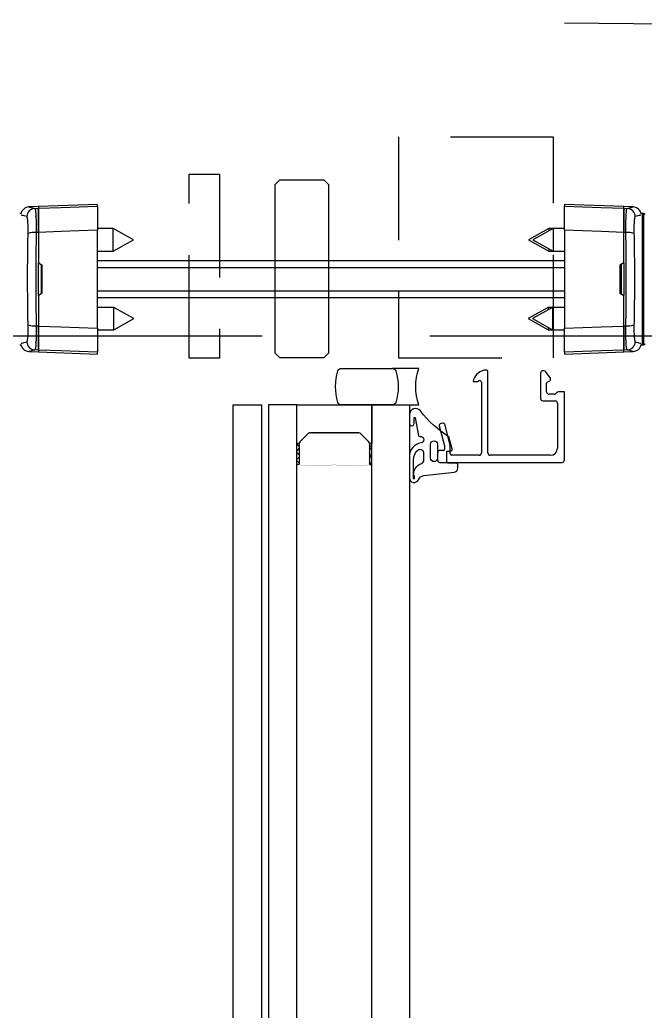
# Model space of a CAD drawing. Header units: millimetres. Extents: x 106699 to 122058, y 158555 to 162844.
# Drawn here: x 112314.65 to 112323.98, y 160073.76 to 160088.55 of the extents above; entities that cross this region are included whole.
import ezdxf

# ---------------------------------------------------------------- set-up
doc = ezdxf.new("R2010")
doc.units = ezdxf.units.MM
for name, pattern in [('300_Z4_FCD_F03$0$GESTRICHELT', [0.75, 0.5, -0.25]), ('300_Z4_FCD_F03$1$HIDDEN', [0.375, 0.25, -0.125]), ('HIDDEN', [0.375, 0.25, -0.125])]:
    doc.linetypes.add(name, pattern=pattern)
for name, color, linetype in [('300_Z4_FCD_F03$0$0-LNS-VL8', 252, 'Continuous'), ('300_Z4_FCD_F03$0$3-EXT-PRF', 231, 'Continuous'), ('300_Z4_FCD_F03$0$3-OPN-GLS', 4, 'Continuous')]:
    doc.layers.add(name, color=color, linetype=linetype)
doc.layers.add('300_Z4_STR_F03$0$AUDIT_D_220920114151-103', color=251, linetype='Continuous', lineweight=5)

# ---------------------------------------------------------------- blocks, each defined once
blk = doc.blocks.new('A$C6495093d')
at = {"layer": '300_Z4_FCD_F03$0$3-EXT-PRF'}
h = blk.add_hatch(dxfattribs=at)
h.set_pattern_fill('ANSI37', color=256, scale=0.02730798369941089, angle=809.9999999999999, style=0)
h.set_pattern_definition([(44.99999999999999, (-391.8385976924619, 125.7504683463485), (0.06130817194267282, -0.0613081719426728), []), (314.9999999999999, (-391.8385976924619, 125.7504683463485), (-0.0613081719426728, -0.06130817194267282), [])])
edge = h.paths.add_edge_path()
edge.add_line((73.44677440039231, 81.98363582033198), (73.17369456340384, 81.98363582033198))
edge.add_arc((73.17369456340384, 82.0007033101574), 0.0170674898121318, 90, 270, ccw=False)
edge.add_line((73.17369456340384, 82.01777079995372), (73.44677440039231, 82.01777079995372))
edge.add_arc((73.44677440039231, 82.0007033101574), 0.0170674898121318, -90, 90, ccw=False)
h = blk.add_hatch(color=256, dxfattribs=at)
edge = h.paths.add_edge_path(flags=16)
edge.add_arc((73.45970062277047, 81.93243335091393), 0.03891387677153028, 44.99999999998391, 90, ccw=False)
edge.add_line((73.48721688889782, 81.95994961707038), (73.59376309522486, 81.85340341075789))
edge.add_arc((73.56624682908296, 81.82588714454323), 0.03891387677166161, 3.439026841078885e-11, 45.00000000004849, ccw=False)
edge.add_line((73.60516070584708, 81.82588714454323), (73.60516070584708, 81.11733510735212))
edge.add_arc((73.56624682908296, 81.11733510738122), 0.03891387677164805, 314.99999999996766, 359.9999999999657, ccw=False)
edge.add_line((73.59376309523941, 81.08981884122477), (73.48721688891237, 80.98327263488318))
edge.add_arc((73.45970062277047, 81.01078890103963), 0.03891387677160776, 270, 315.0000000000162, ccw=False)
edge.add_line((73.45970062277047, 80.97187502429006), (73.19076205322926, 80.97187502429006))
edge.add_arc((73.19076205321471, 81.01078890103963), 0.03891387677164364, 180.0000000000229, 270, ccw=False)
edge.add_line((73.15184817643603, 81.01078890103963), (73.15184817643603, 81.43165715667419))
edge.add_arc((73.11361699926783, 81.47161112597678), 0.05529866699130795, 313.7377046537565, 406.2622953462435)
edge.add_line((73.15184817643603, 81.51156509525026), (73.15184817643603, 81.93243335088482))
edge.add_arc((73.19076205321471, 81.93243335091393), 0.03891387677164195, 90, 179.9999999999771, ccw=False)
edge.add_line((73.19076205321471, 81.9713472276344), (73.45970062275592, 81.9713472276344))
edge = h.paths.add_edge_path()
edge.add_line((73.45970062277047, 81.98363582033198), (73.19076205322926, 81.98363582033198))
edge.add_arc((73.19076205321471, 81.93243335091393), 0.05120246943639541, 90, 180)
edge.add_line((73.1395595837821, 81.93243335091393), (73.1395595837821, 81.83856215694686))
edge.add_line((73.1395595837821, 81.83856215691776), (73.14809332869481, 81.8300284119905))
edge.add_line((73.14809332868026, 81.8300284120196), (73.13955958376755, 81.82149466709234))
edge.add_line((73.1395595837821, 81.82149466712144), (73.1395595837821, 81.50591635593446))
edge.add_arc((73.11361699926783, 81.47161112597678), 0.04301007432657287, -52.90239819866707, 52.902398198667186, ccw=False)
edge.add_line((73.1395595837821, 81.43730589599), (73.1395595837821, 81.12172758480301))
edge.add_line((73.1395595837821, 81.12172758480301), (73.14809332869481, 81.11319383987575))
edge.add_line((73.14809332868026, 81.11319383993396), (73.13955958376755, 81.1046600950067))
edge.add_line((73.1395595837821, 81.1046600950067), (73.1395595837821, 81.01078890103963))
edge.add_arc((73.19076205321471, 81.01078890103963), 0.05120246943639541, 180, 270)
edge.add_line((73.19076205321471, 80.95958643162157), (73.45970062275592, 80.95958643162157))
edge.add_arc((73.45970062277047, 81.01078890103963), 0.05120246943635483, 269.9999999999305, 314.999999999957)
edge.add_line((73.49590623610129, 80.97458328766515), (73.60245244242833, 81.08112949397764))
edge.add_arc((73.56624682908296, 81.11733510738122), 0.05120246943640731, 315.0000000002026, 360.0000000000085)
edge.add_line((73.61744929851557, 81.11733510738122), (73.61744929851557, 81.82588714457233))
edge.add_arc((73.56624682908296, 81.82588714454323), 0.05120246943642172, -4.770832022195275e-15, 45.000000000043)
edge.add_line((73.60245244244288, 81.86209275791771), (73.49590623611584, 81.9686389642593))
edge.add_arc((73.45970062277047, 81.93243335091393), 0.0512024694363797, 45.0000000001229, 90)
h = blk.add_hatch(dxfattribs=at)
h.set_pattern_fill('ANSI37', color=256, scale=0.02730798369941089, angle=809.9999999999999, style=0)
h.set_pattern_definition([(314.9999999999999, (-391.8385976924619, 37.19275390554685), (0.06130817194267282, 0.0613081719426728), []), (44.99999999999999, (-391.8385976924619, 37.19275390554685), (-0.0613081719426728, 0.06130817194267282), [])])
edge = h.paths.add_edge_path()
edge.add_line((73.44677440039231, 80.95958643162157), (73.17369456340384, 80.95958643162157))
edge.add_arc((73.17369456340384, 80.94251894176705), 0.0170674898121318, 90, 270)
edge.add_line((73.17369456340384, 80.92545145199983), (73.44677440039231, 80.92545145199983))
edge.add_arc((73.44677440039231, 80.94251894176705), 0.0170674898121318, 270, 450)
at = {"layer": '300_Z4_FCD_F03$0$0-LNS-VL8', "linetype": '300_Z4_FCD_F03$0$GESTRICHELT', "ltscale": 10}
blk.add_arc((1.628676653970615, 77.94588359122281), 77.94588359121208, 270, 0.1329748640296615, dxfattribs=at)
at = {"layer": '300_Z4_FCD_F03$0$3-EXT-PRF', "linetype": 'Continuous', "lineweight": 25}
for p, q in [((74.80252093836316, 85.90982013073517), (74.79774368973449, 85.77301956986776)), ((76.9088242034486, 85.77301956986776), (76.90404695481993, 85.90982013073517)), ((74.7951215946814, 85.77301956986776), (74.76508271104831, 84.91281808220083)), ((74.82135627872776, 85.77301956986776), (74.7951215946814, 85.77301956986776)), ((74.82135627872776, 85.77301956986776), (74.82391174051736, 85.77301956986776)), ((74.82391174051736, 85.77301956986776), (74.82562436787703, 85.82334872602951)), ((74.8957408680144, 85.77301956986776), (74.89609794088756, 85.77360620323452)), ((74.941131851112, 85.81398080821964), (74.94127885119815, 85.81398153939517)), ((74.941131851112, 85.81398080821964), (74.941131851112, 85.81398153939517)), ((74.94173358504486, 85.81398071284639), (74.94173358504486, 85.81398153939517)), ((75.61694162563072, 85.77301956986776), (75.17192911500752, 85.77301956986776)), ((75.17584725237975, 85.80448715834063), (75.17469007172622, 85.77301956986776)), ((75.61694162563072, 85.77301956986776), (76.08962626755238, 85.77301956986776)), ((75.6484744167683, 85.71840359989437), (75.61694162563072, 85.77301956986776)), ((76.08962626755238, 85.77301956986776), (76.058093985077, 85.71840359989437)), ((76.53463928682322, 85.77301956986776), (76.08962626755238, 85.77301956986776)), ((76.53187782145687, 85.77301956986776), (76.53072064080334, 85.80448715834063)), ((76.76483430813823, 85.81398071284639), (76.76483430813823, 85.81398153939517)), ((76.88094352530607, 85.82334872602951), (76.88265615263663, 85.77301956986776)), ((76.91144680714933, 85.77301956986776), (76.88521161445533, 85.77301956986776)), ((76.94148569078243, 84.91281808220083), (76.91144680714933, 85.77301956986776)), ((76.06729598730453, 85.73434236447793), (75.63927190589311, 85.73434236447793)), ((75.6484744167683, 85.71840359989437), (76.058093985077, 85.71840359989437)), ((74.76508271104831, 84.91281808220083), (74.79208698381262, 84.91281808220083)), ((75.11596836757963, 84.91281808220083), (75.11596836757963, 84.67728674141108)), ((75.14032002624299, 84.91281808220083), (76.56624837558775, 84.91281808220083)), ((75.44366412395902, 84.67728674141108), (75.44366412395902, 84.91281808220083)), ((75.58361787490139, 78.12678406888153), (75.58361787490139, 84.91281808220083)), ((75.68602251265838, 84.91281808220083), (75.68602251265838, 78.12678406888153)), ((76.02054538052471, 78.12678406888153), (76.02054538052471, 84.91281808220083)), ((76.12295052692934, 84.91281808220083), (76.12295052692934, 78.12678406888153)), ((76.26290376922407, 84.91281808220083), (76.26290376922407, 84.68440003259457)), ((76.59059952560347, 84.68440003259457), (76.59059952560347, 84.91281808220083)), ((76.91448090937047, 84.91281808220083), (76.94148569078243, 84.91281808220083)), ((75.11596836757963, 84.67728674141108), (75.27981650010042, 84.38372590666404)), ((75.11596836757963, 84.67728674141108), (75.21764817790245, 84.67728674141108)), ((75.21764817790245, 84.67728674141108), (75.44366412395902, 84.67728674141108)), ((75.27981650010042, 84.38372590666404), (75.44366412395902, 84.67728674141108)), ((76.26290376922407, 84.68440003259457), (76.42675190174486, 84.39083919787663)), ((76.26290376922407, 84.68440003259457), (76.59058680932503, 84.68440003259457)), ((76.42675190174486, 84.39083919787663), (76.59059952560347, 84.68440003259457)), ((75.27981650010042, 78.65587605367182), (75.11596836757963, 78.36231534607941)), ((75.27981650010042, 78.59379064154928), (75.11596836757963, 78.30022993392777)), ((75.44366412395902, 78.36231534607941), (75.27981650010042, 78.65587605367182)), ((75.44366412395902, 78.30022993392777), (75.27981650010042, 78.59379064154928)), ((76.42675190174486, 78.64876308036037), (76.26290376922407, 78.35520237282617)), ((76.42675190174486, 78.58739740922465), (76.26290376922407, 78.29383670163224)), ((76.59059952560347, 78.35520237282617), (76.42675190174486, 78.64876308036037)), ((76.59059952560347, 78.29383670163224), (76.42675190174486, 78.58739740922465)), ((75.11596836757963, 78.36231534607941), (75.11596836757963, 78.30022993392777)), ((75.1506207142811, 78.36231534607941), (75.11596836757963, 78.36231534607941)), ((75.11596836757963, 78.30022993392777), (75.11596836757963, 78.12678406888153)), ((75.44366412395902, 78.30022993392777), (75.11596836757963, 78.30022993392777)), ((75.44366412395902, 78.36231534607941), (75.40901177725755, 78.36231534607941)), ((75.44366412395902, 78.30022993392777), (75.44366412395902, 78.36231534607941)), ((75.44366412395902, 78.12678406885243), (75.44366412395902, 78.30022993392777)), ((76.26290376922407, 78.35520237282617), (76.26290376922407, 78.29383670163224)), ((76.2971542817686, 78.35520237282617), (76.26290376922407, 78.35520237282617)), ((76.26290376922407, 78.29383670163224), (76.26290376922407, 78.12678406888153)), ((76.59059952560347, 78.29383670163224), (76.26290376922407, 78.29383670163224)), ((76.59058680932503, 78.35520237282617), (76.55634901305893, 78.35520237282617)), ((76.59059952560347, 78.29383670163224), (76.59059952560347, 78.35520237282617)), ((76.59059952560347, 78.12678406888153), (76.59059952560347, 78.29383670163224)), ((74.76508271104831, 78.12678406885243), (74.7951215946814, 77.26658277199022)), ((74.79208698381262, 78.12678406885243), (74.76508271104831, 78.12678406885243)), ((76.56624837558775, 78.12678406885243), (75.14032002624299, 78.12678406885243)), ((76.91144680714933, 77.26658277199022), (76.94148569078243, 78.12678406885243)), ((76.94148569078243, 78.12678406885243), (76.91448090937047, 78.12678406885243)), ((74.7951215946814, 77.26658277199022), (74.82135627872776, 77.26658277199022)), ((74.79774368973449, 77.26658277199022), (74.80252093836316, 77.12978214753093)), ((74.82562436787703, 77.21625329792732), (74.82391174051736, 77.26658277199022)), ((74.89546212734422, 77.26658277199022), (74.89507351811335, 77.26658277199022)), ((74.91169470141176, 77.26658277199022), (74.8957408680144, 77.26658277199022)), ((75.17192911500752, 77.26658277199022), (75.61694162563072, 77.26658277199022)), ((75.17469007172622, 77.26658277199022), (75.17584725237975, 77.23511508814408)), ((75.6484744167683, 77.32119864656124), (75.61694162563072, 77.26658277199022)), ((76.08962626755238, 77.26658277199022), (75.61694162563072, 77.26658277199022)), ((76.08962626755238, 77.26658277199022), (76.058093985077, 77.32119864656124)), ((76.08962626755238, 77.26658277199022), (76.53463928682322, 77.26658277199022)), ((76.53072064080334, 77.23511508814408), (76.53187782145687, 77.26658277199022)), ((76.81149437506974, 77.26658277199022), (76.81110627448652, 77.26658277199022)), ((76.88265615266573, 77.26658277199022), (76.88094352530607, 77.21625329792732)), ((76.88521161445533, 77.26658277199022), (76.88265615266573, 77.26658277199022)), ((76.88521161445533, 77.26658277199022), (76.91144680714933, 77.26658277199022)), ((76.90404695481993, 77.12978214750183), (76.9088242034486, 77.26658277199022)), ((74.89830853742023, 76.99732133201906), (74.89893468658556, 76.9734137255582)), ((76.80825986442505, 76.99732133201906), (74.89830853742023, 76.99732133201906)), ((74.89893468658556, 76.9734137255582), (76.80763371524517, 76.9734137255582)), ((76.80763371524517, 76.9734137255582), (76.80825986442505, 76.99732133201906))]:
    blk.add_line(p, q, dxfattribs=at)
at = {"layer": '300_Z4_FCD_F03$0$3-EXT-PRF'}
for p, q in [((73.19081430289953, 79.93689376855036), (73.19081430289953, 78.16091904861969)), ((73.19081430289953, 79.93689376855036), (73.19081430289953, 78.16091904861969)), ((73.34100821324682, 79.9710287481721), (73.22494928253582, 79.9710287481721)), ((73.34100821324682, 79.9710287481721), (73.22494928253582, 79.9710287481721)), ((73.36148920102278, 79.88910479706828), (73.36148920102278, 79.9505477604107)), ((73.36148920102278, 79.88910479706828), (73.36148920102278, 79.9505477604107)), ((73.42975916026626, 79.86862380930688), (73.38197018879873, 79.86862380930688)), ((73.42975916026626, 79.86862380930688), (73.38197018879873, 79.86862380930688)), ((73.72320870001568, 79.94725337650743), (73.42975916026626, 79.86862380930688)), ((73.72320870001568, 79.94725337650743), (73.42975916026626, 79.86862380930688)), ((73.44054465302906, 79.78669985820306), (73.7444121787994, 79.86812091633328)), ((73.44054465302906, 79.78669985820306), (73.74441217881395, 79.86812091633328)), ((73.75889442414336, 79.89320490107639), (73.74829268474423, 79.93277113116346)), ((73.75889442414336, 79.89320490107639), (73.74829268474423, 79.93277113116346)), ((73.29321924176475, 79.36924953517155), (73.29321924176475, 79.76621887041256)), ((73.29321924176475, 79.36924953517155), (73.29321924176475, 79.76621887041256)), ((73.31370022955525, 79.78669985820306), (73.44054465302906, 79.78669985820306)), ((73.31370022955525, 79.78669985820306), (73.44054465302906, 79.78669985820306)), ((74.36505760197178, 79.45476708110073), (74.36505760197178, 79.39687408297323)), ((74.36505760197178, 79.45476708110073), (74.36505760197178, 79.39687408297323)), ((74.35461229820794, 79.3351145555207), (73.32735422140104, 79.3351145555207)), ((74.35461229820794, 79.3351145555207), (73.32735422140104, 79.3351145555207)), ((74.5299345280655, 79.26001777502825), (74.5299345280655, 79.28923250525258)), ((74.5299345280655, 79.26001777502825), (74.5299345280655, 79.28923250525258)), ((73.29321924176475, 78.3315939467866), (73.29321924176475, 79.2054022771772)), ((73.29321924176475, 78.3315939467866), (73.29321924176475, 79.2054022771772)), ((73.32721267225861, 79.23953696334502), (74.50953846977791, 79.23953696334502)), ((73.32721267225861, 79.23953696334502), (74.50953846977791, 79.23953696334502)), ((74.08515076905314, 78.44082570404862), (74.08515076905314, 78.26332398751401)), ((74.08515076905314, 78.44082570404862), (74.08515076905314, 78.26332398751401)), ((74.48794352861296, 78.47496068369946), (74.11928574868944, 78.47496068369946)), ((74.48794352861296, 78.47496068369946), (74.11928574868944, 78.47496068369946)), ((74.52207850824925, 78.42447538106353), (74.52207850824925, 78.44082570404862)), ((74.52207850824925, 78.42447538106353), (74.52207850824925, 78.44082570404862)), ((74.18072871200275, 78.27753144543385), (74.18072871200275, 78.3520749345189)), ((74.18072871200275, 78.27753144543385), (74.18072871200275, 78.3520749345189)), ((74.21486369162449, 78.38620991419884), (74.34321940477821, 78.38620991419884)), ((74.21486369162449, 78.38620991419884), (74.34321940477821, 78.38620991419884)), ((74.3555941239174, 78.37832634861115), (74.37370946854935, 78.33947786671342)), ((74.3555941239174, 78.37832634861115), (74.37370946854935, 78.33947786671342)), ((74.38608418768854, 78.33159430115484), (74.41037070401944, 78.33159430115484)), ((74.38608418768854, 78.33159430115484), (74.41037070401944, 78.33159430115484)), ((74.41819452031632, 78.33405814593425), (74.50750306935515, 78.39650001336122)), ((74.41819452031632, 78.33405814593425), (74.50750306935515, 78.39650001336122)), ((73.22494928250671, 78.12678406905616), (74.21486369162449, 78.12678406905616)), ((73.22494928250671, 78.12678406905616), (74.21486369162449, 78.12678406905616)), ((74.0510157894314, 78.22918900789227), (73.39562418065907, 78.22918900789227)), ((74.0510157894314, 78.22918900792138), (73.39562418065907, 78.22918900789227)), ((74.20487161565688, 78.23924253549194), (74.19072078797035, 78.25340019937721)), ((74.20487161565688, 78.23924253549194), (74.19072078797035, 78.25340019937721)), ((74.21486369162449, 78.12678406905616), (74.21486369162449, 78.2151112894644)), ((74.21486369162449, 78.12678406905616), (74.21486369162449, 78.2151112894935))]:
    blk.add_line(p, q, dxfattribs=at)
at = {"layer": '300_Z4_FCD_F03$0$3-EXT-PRF', "linetype": 'Continuous', "lineweight": 25, "flags": 128}
for points in [[(74.79208698381262, 84.91281808220083), (74.81024734451785, 85.44656015289365), (74.82135627872776, 85.77301956986776)], [(75.17192911500752, 85.77301956986776), (75.15992800724052, 85.44656015289365), (75.14032002624299, 84.91281808220083)], [(76.56624837558775, 84.91281808220083), (76.54663988594257, 85.44656015289365), (76.53463928682322, 85.77301956986776)], [(76.88521161445533, 85.77301956986776), (76.89632054866524, 85.44656015289365), (76.91448090937047, 84.91281808220083)], [(74.82135627872776, 77.26658277199022), (74.81024734451785, 77.59304199818871), (74.79208698381262, 78.12678406885243)], [(75.14032002624299, 78.12678406885243), (75.15992800724052, 77.59304199818871), (75.17192911500752, 77.26658277199022)], [(76.53463928682322, 77.26658277199022), (76.54663988594257, 77.59304199818871), (76.56624837558775, 78.12678406885243)], [(76.91448090937047, 78.12678406885243), (76.89632054866524, 77.59304199818871), (76.88521161445533, 77.26658277199022)]]:
    blk.add_lwpolyline(points, dxfattribs=at)
at = {"layer": '300_Z4_FCD_F03$0$3-EXT-PRF', "linetype": '300_Z4_FCD_F03$1$HIDDEN', "ltscale": 6}
for points in [[(77.37951364660694, 83.58358644251712), (77.37951364660694, 83.13983170737629), (74.7033309496328, 83.13983170740539), (74.7033315385197, 83.58358644254622)], [(74.70979549584445, 80.53877021421795), (74.70979551174969, 78.28586155897938), (77.91848358846619, 78.28586157440441), (77.91848357259005, 80.53877022964298)]]:
    blk.add_lwpolyline(points, close=True, dxfattribs=at)
at = {"layer": '300_Z4_FCD_F03$0$3-EXT-PRF'}
blk.add_lwpolyline([(74.78326244381606, 81.55117266686284), (77.22475662887155, 81.55117266686284), (77.29302658812958, 81.61944262616453), (77.29302658812958, 82.26777967243106), (77.22475662887155, 82.33604963170364), (74.78326244381606, 82.33604963170364), (74.71499248455802, 82.26777967243106), (74.71499248455802, 81.61944262616453)], close=True, dxfattribs=at)
for points in [[(73.44677440039231, 81.98363582033198), (73.17369456340384, 81.98363582033198, -1), (73.17369456340384, 82.01777079995372), (73.44677440039231, 82.01777079995372, -1)], [(74.02706905400555, 80.92545145197073), (73.46384189020318, 80.92545145197073), (73.46384189020318, 80.95975417969748, 0.1779508322902458), (73.49590623610129, 80.97458328766515), (73.60245244242833, 81.08112949403585, 0.1989123673794308), (73.61744929851557, 81.11733510738122), (73.61744929851557, 81.82588714454323, 0.198912367379583), (73.60245244244288, 81.86209275791771), (73.49590623610129, 81.9686389642593, 0.177950832290232), (73.46384189020318, 81.98346807222697), (73.46384189020318, 82.01777079995372), (74.02706905400555, 82.01777079995372)], [(73.44677440039231, 80.95958643162157), (73.17369456340384, 80.95958643162157, 1), (73.17369456340384, 80.92545145199983), (73.44677440039231, 80.92545145197073, 1)], [(73.15735907116323, 79.67757422599243, 0.4142135623730951), (73.17784005893918, 79.69805521375383), (73.17784005893918, 79.82094114040956, -0.4142135623810866), (73.19149405078497, 79.8345951322699), (73.35398354342033, 79.8345951322699), (73.35398354342033, 79.78598692128435, 0.2582100000002584), (73.36401717930858, 79.76458633717266, 0.2529700000015219), (73.38770890327578, 79.76134146598633), (73.56382542963547, 79.80747488891939, -0.0887022756062854), (73.93782177862886, 80.22179683003924, 0.7144657166963593), (73.883486484061, 80.38068392590503), (73.75505265026004, 80.38075480624684, 1.000000000820362), (73.7550149732997, 80.31248485736432), (73.83638594769582, 80.31242239862331, -0.915196357068262), (73.83781597745838, 80.29616450358299), (73.58334393175028, 80.25084769842215, 0.3634886503858765), (73.56689750445366, 80.23121371597517), (73.56689750445366, 80.21007990813814, -0.8453309050284236), (73.47450532589573, 80.21259836299578, 0.3624039358569246), (73.2730635998596, 80.38075480624684), (72.96612186306447, 80.38075480624684, 0.806979515232294), (72.93794324150076, 80.25030622430495, -0.2623504131531449), (72.99734717185493, 80.16918771940982), (73.05034763296135, 79.72570911797811, 0.3797887848306604), (73.1045776943356, 79.67757422599243)], [(73.15735907116323, 79.67757422599243, 0.4142135623730951), (73.17784005893918, 79.69805521375383), (73.17784005893918, 79.82094114040956, -0.4142135623810866), (73.19149405078497, 79.8345951322699), (73.35398354342033, 79.8345951322699), (73.35398354342033, 79.78598692128435, 0.2582100000002584), (73.36401717930858, 79.76458633717266, 0.2529700000015219), (73.38770890327578, 79.76134146598633), (73.56382542963547, 79.80747488891939, -0.0887022756062854), (73.93782177862886, 80.22179683003924, 0.7144657166963593), (73.883486484061, 80.38068392590503), (73.75505265026004, 80.38075480624684, 1.000000000820362), (73.7550149732997, 80.31248485736432), (73.83638594769582, 80.31242239862331, -0.915196357068262), (73.83781597745838, 80.29616450358299), (73.58334393175028, 80.25084769842215, 0.3634886503858765), (73.56689750445366, 80.23121371597517), (73.56689750445366, 80.21007990813814, -0.8453309050284236), (73.47450532589573, 80.21259836299578, 0.3624039358569246), (73.2730635998596, 80.38075480624684), (72.96612186306447, 80.38075480624684, 0.806979515232294), (72.93794324150076, 80.25030622430495, -0.2623504131531449), (72.99734717185493, 80.16918771940982), (73.05034763296135, 79.72570911797811, 0.3797887848306604), (73.1045776943356, 79.67757422599243)], [(73.32112565117131, 80.16911793255713, 0.6129919999999994), (73.36529631479061, 80.25588905074983, 0.2399310002169106), (73.2272544571897, 80.3261388388637), (72.96270836511394, 80.3261388388637, 0.9999999999999998), (72.96270836511394, 80.3056578511023), (72.98776344016369, 80.3056578511023, 0.3178370002258233), (73.00708383863093, 80.31931184293353), (73.01309159502853, 80.31944838285563, -0.3179750002258412), (73.17407215894491, 80.2055740908254, 0.3179750000000001), (73.22554770820716, 80.16911793255713), (73.32112565117131, 80.16911793255713)], [(73.32112565117131, 80.16911793255713, 0.6129919999999994), (73.36529631479061, 80.25588905074983, 0.2399310002169106), (73.2272544571897, 80.3261388388637), (72.96270836511394, 80.3261388388637, 0.9999999999999998), (72.96270836511394, 80.3056578511023), (72.98776344016369, 80.3056578511023, 0.3178370002258233), (73.00708383863093, 80.31931184293353), (73.01309159502853, 80.31944838285563, -0.3179750002258412), (73.17407215894491, 80.2055740908254, 0.3179750000000001), (73.22554770820716, 80.16911793255713), (73.32112565117131, 80.16911793255713)], [(73.25188117448124, 79.97113505075686, -0.4142135623730951), (73.20067870503408, 80.02233752017491, -0.4142135623730951), (73.25188117448124, 80.07353998959297), (73.45262493829068, 80.07353998959297, -0.4142135623730951), (73.50382740772329, 80.02233752017491, -0.4142135623730951), (73.45262493829068, 79.97113505075686)], [(73.25188117448124, 79.97113505075686, -0.4142135623730951), (73.20067870503408, 80.02233752017491, -0.4142135623730951), (73.25188117448124, 80.07353998959297), (73.45262493829068, 80.07353998959297, -0.4142135623730951), (73.50382740772329, 80.02233752017491, -0.4142135623730951), (73.45262493829068, 79.97113505075686)]]:
    blk.add_lwpolyline(points, format="xyb", close=True, dxfattribs=at)
at = {"layer": '300_Z4_FCD_F03$0$3-EXT-PRF', "linetype": 'ByBlock', "lineweight": -2}
for points in [[(74.06097762590798, 81.41859396270593, -0.1487263917291267), (74.52188778489653, 81.41866320939153, -0.3270095516579838), (74.5561690320028, 81.37185207908624), (74.55624093921506, 80.62518988724332, -0.3269811863392496), (74.52199958264828, 80.57838477235055, -0.1487071370923537), (74.0612004869763, 80.57818090677029, -0.3269811863392496), (74.02691772925027, 80.62495570554165), (74.0267093700968, 81.37176743592136, -0.3270427299764424)], [(74.02706905400555, 80.24411725898972, -0.1659095010676499), (74.55624093921506, 80.24435141062713), (74.55624093921506, 80.62518988724332, -0.3269811863392496), (74.52199958264828, 80.57838477235055, -0.1487071370923537), (74.0612004869763, 80.57818090677029, -0.3269811863392496), (74.02691772925027, 80.62495570554165)]]:
    blk.add_lwpolyline(points, format="xyb", close=True, dxfattribs=at)
at = {"layer": '300_Z4_FCD_F03$0$3-EXT-PRF', "linetype": 'Continuous', "lineweight": 25}
for centre, radius, start, end in [((74.92533982770692, 85.90575223779888), 0.122885926647348, 99.67714476559507, 178.0776784168224), ((74.94846324251557, 85.81840283094789), 0.1229384032722471, 92.96084756934164, 177.694329816796), ((74.91878244343388, 86.04174492289894), 0.02048098777456014, 178.5000000022102, 226.4958049804145), ((75.45304405354545, 85.83360229115351), 0.2787216488549124, 161.4690089694508, 185.9960287517355), ((76.25350759683351, 85.83360164941405), 0.2787377357727611, 354.0044512044491, 18.53002174975623), ((76.75810497945349, 85.81840315595036), 0.1229380616826781, 2.305524982150025, 87.03929763182043), ((76.78778564214008, 86.04174492289894), 0.02048098777455816, 313.5041950099072, 1.499999997789829), ((76.78122825786704, 85.90575223779888), 0.1228859266473512, 1.907558805293393, 80.32285522568161), ((74.8540086576395, 77.23244761759997), 0.03413497962426361, 59.49516415248441, 90), ((74.92533982770692, 77.13384993418003), 0.1228859266473494, 181.9075588052934, 260.3228550579835), ((74.94846388239239, 77.22119975936948), 0.122939065440298, 182.3059219294771, 267.0388697676392), ((75.45304308347113, 77.20599987270543), 0.2787206927233772, 174.0039335298107, 198.5310321121615), ((76.25350856690784, 77.2060005144449), 0.2787367796198834, 341.4699371745875, 5.995586512302585), ((76.75810433954757, 77.2211994343088), 0.1229387238495232, 272.9609850337625, 357.6942232698668), ((76.78122825786704, 77.13384993418003), 0.1228859266473504, 279.6771448395993, 358.0776784168224), ((74.91878244343388, 76.99785724907997), 0.02048098777455948, 133.5041948440721, 181.4999999977898), ((74.9194084754854, 76.97395004882128), 0.02048098777455937, 181.4999999977898, 251.2742121652769), ((76.78715961007401, 76.97395004882128), 0.02048098777455823, 288.7257878455472, 358.5000000022101), ((76.78778564214008, 76.99785724907997), 0.02048098777455922, 358.5000000022101, 46.49580506150163)]:
    blk.add_arc(centre, radius, start, end, dxfattribs=at)
at = {"layer": '300_Z4_FCD_F03$0$3-EXT-PRF'}
for centre, radius, start, end in [((73.22494928250671, 79.93689376855036), 0.03413497962327015, 90, 180.0000000017115), ((73.22494928250671, 79.93689376855036), 0.03413497962327015, 90, 180.0000000017115), ((73.34100821324682, 79.9505477604107), 0.02048098777773723, 0, 89.99999998202951), ((73.34100821324682, 79.9505477604107), 0.02048098777773723, 0, 89.99999998202951), ((73.38197018879873, 79.88910479706828), 0.02048098777276994, 179.9999999931541, 270), ((73.38197018879873, 79.88910479706828), 0.02048098777276994, 179.9999999931541, 270), ((73.72850956971524, 79.9274702614639), 0.02048098777313431, 14.99999998887815, 105.0000000011147), ((73.72850956971524, 79.9274702614639), 0.02048098777313431, 14.99999998887815, 105.0000000011147), ((73.73911130909983, 79.88790403137682), 0.02048098777390569, 284.9999999994615, 15.0000000011147), ((73.73911130909983, 79.88790403137682), 0.02048098777390569, 284.9999999994615, 15.0000000011147), ((73.31370022955525, 79.76621887041256), 0.02048098778171107, 90.00000002396068, 180), ((73.31370022955525, 79.76621887041256), 0.02048098778171107, 90.00000002396068, 180), ((74.32865660361131, 79.25319235559436), 0.2048350620219767, 11.27359399364619, 79.7636662611668), ((74.32865660361131, 79.25319235559436), 0.2048350620219767, 11.27359399364619, 79.7636662611668), ((73.32735422140104, 79.36924953517155), 0.03413497962327015, 179.9999999982886, 270), ((73.32735422140104, 79.36924953517155), 0.03413497962327015, 179.9999999982886, 270), ((74.35522440109344, 79.3590019159601), 0.02389520157291031, 268.532142601005, 40.74009591734763), ((74.35522440109344, 79.3590019159601), 0.02389520157291031, 268.532142601005, 40.74009591734763), ((74.39919258156442, 79.39687408294412), 0.03413497959644676, 180, 220.7400959555882), ((74.39919258156442, 79.39687408294412), 0.03413497959644676, 180, 220.7400959555882), ((74.5094535403332, 79.28923250513617), 0.02048098773402505, 0, 11.27359400757568), ((74.5094535403332, 79.28923250516527), 0.02048098773402505, 0, 11.27359400757568), ((73.32735422140104, 79.2054022771772), 0.03413497962426361, 90.23759180908743, 180), ((73.32735422140104, 79.2054022771772), 0.03413497962426361, 90.23759180908743, 180), ((74.50945354028954, 79.26001777505735), 0.02048098777654288, 270.2375918227791, 359.9999999931541), ((74.50945354028954, 79.26001777505735), 0.02048098777654288, 270.2375918227791, 359.9999999931541), ((74.11928574868944, 78.44082570404862), 0.03413497962327015, 90, 180.0000000017115), ((74.11928574868944, 78.44082570404862), 0.03413497962327015, 90, 180.0000000017115), ((74.48794352861296, 78.44082570404862), 0.03413497962028977, 0, 90.00000000770166), ((74.48794352861296, 78.44082570404862), 0.03413497962028977, 0, 90.00000000770166), ((74.48794352861296, 78.42447538106353), 0.03413497963662773, 304.9600952736115, 359.9999999880197), ((74.48794352861296, 78.42447538106353), 0.03413497963662773, 304.9600952736115, 359.9999999880197), ((73.39562418065907, 78.3315939467866), 0.1024049388727908, 180, 270), ((73.39562418065907, 78.3315939467866), 0.1024049388727908, 180, 270), ((74.0510157894314, 78.26332398751401), 0.03413497962028977, 269.9999999922983, 0), ((74.0510157894314, 78.26332398751401), 0.03413497962028977, 269.9999999922983, 0), ((74.21486369162449, 78.3520749345189), 0.03413497962426361, 90, 180), ((74.21486369162449, 78.3520749345189), 0.03413497962426361, 90, 180), ((74.21486369160993, 78.27753144543385), 0.03413497960124477, 179.9999999811738, 224.9861637930773), ((74.21486369160993, 78.27753144543385), 0.03413497960124477, 179.9999999811738, 224.9861637930773), ((74.34321940477821, 78.3725559223094), 0.01365399184553292, 24.99999998299921, 89.99999998202951), ((74.34321940477821, 78.3725559223094), 0.01365399184553292, 24.99999998299921, 89.99999998202951), ((74.38608418768854, 78.34524829301517), 0.01365399184184323, 204.9999999829992, 270.0000000179705), ((74.38608418768854, 78.34524829301517), 0.01365399184184323, 204.9999999829992, 270.0000000179705), ((74.41037070401944, 78.34524829304428), 0.01365399186738901, 270.0000000179705, 304.960095241083), ((74.41037070401944, 78.34524829304428), 0.01365399186738901, 270.0000000179705, 304.960095241083), ((73.22494928253582, 78.16091904861969), 0.03413497962426361, 180, 270), ((73.22494928253582, 78.16091904861969), 0.03413497962426361, 180, 270), ((74.18072871200275, 78.2151112894644), 0.03413497962823744, 0, 44.98616378037039), ((74.18072871200275, 78.2151112894644), 0.03413497962823744, 0, 44.98616378037039)]:
    blk.add_arc(centre, radius, start, end, dxfattribs=at)
at = {"layer": '300_Z4_FCD_F03$0$3-EXT-PRF', "linetype": 'Continuous', "lineweight": 25}
for centre, major_axis, ratio, start_param, end_param in [((74.94112413295079, 85.7935005624604), (-0.01448794900289883, -0.01448197756761163), 0.9996247989000002, 3.92700930657143, 4.229002302697634), ((76.76544395260862, 85.7935005624604), (-0.01448794900290467, 0.01448197756760876), 0.9996247988999996, 5.273133344032228, 5.497768654197646)]:
    blk.add_ellipse(centre, major_axis=major_axis, ratio=ratio, start_param=start_param, end_param=end_param, dxfattribs=at)
for points, knots in [([(74.82562436787703, 85.82334872602951), (74.81933829616173, 85.84698076971108), (74.80676615475386, 85.89424484959454), (74.80064044657047, 85.91711459253565), (74.80256874432962, 85.90989191783592), (74.80258858892194, 85.90981758746784)], [0, 0, 0, 0, 0.4974139603872254, 0.9948277610728252, 1, 1, 1, 1]), ([(74.92006353357283, 86.02414652673178), (74.92090884834761, 86.02099018282024), (74.9228105940856, 86.01388920261525), (74.93521970461006, 85.96714422796504), (74.94211303855991, 85.94117711941362)], [0, 0, 0, 0, 0.4444941127918724, 1, 1, 1, 1]), ([(74.94211303855991, 85.94117711941362), (74.94614188090782, 85.93809087999398), (74.95420084336365, 85.93191742242198), (75.00632852759736, 85.92525362593005), (75.08128711493919, 85.92158066932461), (75.14750652710791, 85.92139051141567), (75.18394513175008, 85.92209197339253), (75.18877359601902, 85.92218492380925)], [0, 0, 0, 0, 0.2422049716614637, 0.484486761007331, 0.7249130188065835, 0.9635483392499591, 1, 1, 1, 1]), ([(75.18877359601902, 85.92218492380925), (75.29794724713429, 85.92413918991224), (75.51629448425956, 85.92804772089585), (75.84866101048829, 85.92959004227305), (76.18338121018314, 85.92814995039953), (76.40632358462608, 85.92417326642317), (76.51779480581172, 85.92218492380925)], [0, 0, 0, 0, 0.2474055260968242, 0.494810904675954, 0.7474053753712112, 1, 1, 1, 1]), ([(76.51779480581172, 85.92218492380925), (76.54917063094035, 85.92184484310565), (76.61192357134132, 85.92116466761217), (76.68980179615028, 85.92447641148465), (76.74407668985077, 85.93061725186999), (76.76244435241097, 85.93687021188089), (76.76418132180697, 85.94059115613345), (76.76445485462318, 85.94117711941362)], [0, 0, 0, 0, 0.2384210518643819, 0.4768519070673489, 0.7152640903425791, 0.9551606314924193, 1, 1, 1, 1]), ([(76.76445485462318, 85.94117711941362), (76.77127529316931, 85.96686856582528), (76.7836811523448, 86.01359935346409), (76.7856875162397, 86.02109542995458), (76.78659083024831, 86.02447034654324)], [0, 0, 0, 0, 0.5497755905706817, 0.9999999999999999, 0.9999999999999999, 0.9999999999999999, 0.9999999999999999]), ([(76.9039798129088, 85.90981771462248), (76.903040637495, 85.90632212543278), (76.90115252703254, 85.89929462212604), (76.88770303256752, 85.84875111075235), (76.88094352530607, 85.82334872602951)], [0, 0, 0, 0, 0.4974155123223664, 1, 1, 1, 1]), ([(74.82135627872776, 85.77301956986776), (74.82724129215057, 85.77301956986776), (74.83901145480922, 85.77301956986776), (74.91320341236133, 85.77301956986776), (75.01974824456556, 85.77301956986776), (75.11374868439452, 85.77301956986776), (75.16544702206738, 85.77301956986776), (75.17192911500752, 85.77301956986776)], [0, 0, 0, 0, 0.2414108857016105, 0.4828273433254708, 0.7241271272046379, 0.9654102302686755, 1, 1, 1, 1]), ([(75.17469007172622, 85.77301956986776), (75.12976876158791, 85.77301956986776), (75.03992508526426, 85.77301956986776), (74.92866156202217, 85.77301956986776), (74.8515100733348, 85.77301956986776), (74.82657598229707, 85.77301956986776), (74.82421117211925, 85.77301956986776), (74.82391174051736, 85.77301956986776)], [0, 0, 0, 0, 0.2413162538579658, 0.4826381807493294, 0.7238442897487886, 0.9650332419889305, 1, 1, 1, 1]), ([(75.17584725237975, 85.80448715834063), (75.16900017342414, 85.80445460186456), (75.11730640914175, 85.80420880875317), (75.02341177506605, 85.80502924806206), (74.91707450832473, 85.80894420450204), (74.84298451044015, 85.81521712456015), (74.83140699466458, 85.82064010671456), (74.82562436787703, 85.82334872602951)], [0, 0, 0, 0, 0.0364769966332836, 0.2753923653292193, 0.5160639894612922, 0.7582882721733297, 1, 1, 1, 1]), ([(76.53072064080334, 85.80448715834063), (76.41942210262641, 85.80642799215275), (76.1968249740894, 85.8103096606792), (75.85799342388054, 85.81184127362212), (75.51676422540913, 85.81041111267405), (75.28948635183042, 85.80646181167685), (75.17584725237975, 85.80448715834063)], [0, 0, 0, 0, 0.2474074931699937, 0.4948151024191615, 0.7474071896455962, 1, 1, 1, 1]), ([(76.88094352530607, 85.82334872602951), (76.8805441254517, 85.8228394703765), (76.87800568171951, 85.81960282224463), (76.85178778113914, 85.81401240080595), (76.77468039294763, 85.8081693276763), (76.66422215358762, 85.80453747493448), (76.57521991775138, 85.80450393006322), (76.53072064080334, 85.80448715834063)], [0, 0, 0, 0, 0.0447164449865603, 0.2842018591719411, 0.5226208920535571, 0.7613203203306438, 1, 1, 1, 1]), ([(76.88265615266573, 85.77301956986776), (76.87677285047539, 85.77301956986776), (76.8650061145454, 85.77301956986776), (76.79081903486804, 85.77301956986776), (76.68427683226764, 85.77301956986776), (76.59020791805233, 85.77301956986776), (76.53843352578406, 85.77301956986776), (76.53187782145687, 85.77301956986776)], [0, 0, 0, 0, 0.2413166952101862, 0.4826387877540157, 0.7238445191997417, 0.9650330287731873, 1, 1, 1, 1]), ([(76.53463928682322, 85.77301956986776), (76.57955498513184, 85.77301956986776), (76.669387537273, 85.77301956986776), (76.78060698753688, 85.77301956986776), (76.85769980617624, 85.77301956986776), (76.88256232233834, 85.77301956986776), (76.88491644986789, 85.77301956986776), (76.88521161445533, 85.77301956986776)], [0, 0, 0, 0, 0.2414106344508564, 0.4828274792721, 0.7241270638559384, 0.9654105750758373, 1, 1, 1, 1]), ([(75.14032002624299, 84.91281808220083), (75.09546848532045, 84.91281808220083), (75.00576453752001, 84.91281808220083), (74.8950568062719, 84.91281808220083), (74.81861364890938, 84.91281808220083), (74.79457518727577, 84.91281808220083), (74.79233567684423, 84.91281808220083), (74.79208698381262, 84.91281808220083)], [0, 0, 0, 0, 0.2424890368365521, 0.4849827553242501, 0.7273607763349389, 0.9697239724893951, 1, 1, 1, 1]), ([(76.91448090937047, 84.91281808220083), (76.90857653574494, 84.91281808220083), (76.89676765887998, 84.91281808220083), (76.82252417465497, 84.91281808220083), (76.71594565364649, 84.91281808220083), (76.6227259911393, 84.91281808220083), (76.57189321056649, 84.91281808220083), (76.56624837558775, 84.91281808220083)], [0, 0, 0, 0, 0.2424884866501599, 0.4849822960165603, 0.7273609870874183, 0.9697242168955679, 1, 1, 1, 1]), ([(74.79208698381262, 78.12678406888153), (74.7979913126037, 78.12678406888153), (74.80980011099018, 78.12678406888153), (74.88404429741786, 78.12678406888153), (74.99062224928639, 78.12678406888153), (75.08384203058085, 78.12678406888153), (75.13467502135609, 78.12678406888153), (75.14032002624299, 78.12678406888153)], [0, 0, 0, 0, 0.2424883279056327, 0.4849824368067593, 0.7273602813904739, 0.9697233525360955, 1, 1, 1, 1]), ([(76.56624837558775, 78.12678406888153), (76.61109973510611, 78.12678406888153), (76.70080347772455, 78.12678406888153), (76.81151117017725, 78.12678406888153), (76.88795430854952, 78.12678406888153), (76.91199450173008, 78.12678406888153), (76.91423239611322, 78.12678406888153), (76.91448090937047, 78.12678406888153)], [0, 0, 0, 0, 0.2424882835725982, 0.4849821009690749, 0.727360710871656, 0.9697240058816531, 1, 1, 1, 1]), ([(75.17192911500752, 77.26658277199022), (75.12701320099586, 77.26658277199022), (75.0371805079485, 77.26658277199022), (74.92596145976859, 77.26658277199022), (74.848867967361, 77.26658277199022), (74.82400557468645, 77.26658277199022), (74.82165144372266, 77.26658277199022), (74.82135627872776, 77.26658277199022)], [0, 0, 0, 0, 0.2414113321112326, 0.4828273134243523, 0.7241272379151857, 0.965410596899686, 1, 1, 1, 1]), ([(74.82391174051736, 77.26658277199022), (74.8297950419801, 77.26658277199022), (74.84156177648401, 77.26658277199022), (74.91574886691524, 77.26658277199022), (75.02229115157388, 77.26658277199022), (75.116360198037, 77.26658277199022), (75.16813453800569, 77.26658277199022), (75.17469007172622, 77.26658277199022)], [0, 0, 0, 0, 0.2413167060340166, 0.4826388094019187, 0.723844551666498, 0.9650339075435895, 0.9999999999999999, 0.9999999999999999, 0.9999999999999999, 0.9999999999999999]), ([(76.06729751326202, 77.30525752942776), (76.04795352286601, 77.30526099851704), (75.98752516356762, 77.30527183538652), (75.88592897473427, 77.30527786369203), (75.76254936405167, 77.30527609816636), (75.68036374199437, 77.3052637190267), (75.63927088858327, 77.30525752942776)], [0, 0, 0, 0, 0.1356547209186013, 0.4237694525759946, 0.7118844290245387, 0.9999999999999999, 0.9999999999999999, 0.9999999999999999, 0.9999999999999999]), ([(76.058093985077, 77.32119864656124), (76.01699787148391, 77.32119864656124), (75.93480574822752, 77.32119864656124), (75.79819769792084, 77.32119864656124), (75.70278557087295, 77.32119864656124), (75.6484744167683, 77.32119864656124)], [0, 0, 0, 0, 0.3010776665044449, 0.6021545715698116, 1, 1, 1, 1]), ([(76.53187782145687, 77.26658277199022), (76.57679930061568, 77.26658277199022), (76.666643156801, 77.26658277199022), (76.77790690095571, 77.26658277199022), (76.85505771718454, 77.26658277199022), (76.87999191432027, 77.26658277199022), (76.88235672144219, 77.26658277199022), (76.88265615266573, 77.26658277199022)], [0, 0, 0, 0, 0.2413170173838889, 0.482638858016387, 0.7238443884587509, 0.965033254487558, 1, 1, 1, 1]), ([(76.88521161445533, 77.26658277199022), (76.87932656229532, 77.26658277199022), (76.86755633326538, 77.26658277199022), (76.79336505683023, 77.26658277199022), (76.68682002661808, 77.26658277199022), (76.59281949521392, 77.26658277199022), (76.54112120925856, 77.26658277199022), (76.53463928682322, 77.26658277199022)], [0, 0, 0, 0, 0.2414110065863105, 0.482827129178935, 0.7241270338871687, 0.965411093596332, 1, 1, 1, 1]), ([(74.80258858892194, 77.12978469076916), (74.80352780602698, 77.13328024771181), (74.80541600023571, 77.1403076860588), (74.8188650727534, 77.19085100846132), (74.82562436787703, 77.21625329792732)], [0, 0, 0, 0, 0.4974155194887119, 1, 1, 1, 1]), ([(74.82562436787703, 77.21625329792732), (74.82602376768773, 77.2167625517468), (74.82856221134716, 77.2199991888483), (74.85478012420936, 77.22558998534805), (74.93188751884736, 77.23143292788882), (75.04234606133832, 77.23506462009391), (75.1313481793768, 77.23509826595546), (75.17584725237975, 77.23511508814408)], [0, 0, 0, 0, 0.0447164502698193, 0.2842019172878746, 0.5226209759757335, 0.7613211403953422, 1, 1, 1, 1]), ([(75.18877359601902, 77.11741735442774), (75.15739778296847, 77.11775731111993), (75.0946447364986, 77.11843724001665), (75.01676625170512, 77.11512619815767), (74.96249070306658, 77.10898449388333), (74.94412491077674, 77.1027324226452), (74.94238675864472, 77.09901089782943), (74.94211303855991, 77.09842484095134)], [0, 0, 0, 0, 0.2384208561662099, 0.4768525056149741, 0.7152645345577646, 0.9551605350005489, 1, 1, 1, 1]), ([(75.17584725237975, 77.23511508814408), (75.28714595991187, 77.23317414856865), (75.50974309022422, 77.22929227442364), (75.84857480827486, 77.22776071712724), (76.18980383960297, 77.22919133555843), (76.41708171080973, 77.23314050401677), (76.53072064080334, 77.23511508814408)], [0, 0, 0, 0, 0.2474078674046548, 0.4948151018172295, 0.7474075634129601, 1, 1, 1, 1]), ([(76.51779480581172, 77.11741735442774), (76.40862115469645, 77.115463074937), (76.19027391767304, 77.11155451709055), (75.85790739190998, 77.11001239824691), (75.52318718984316, 77.11145209582173), (75.30024481691362, 77.11542893448495), (75.18877359601902, 77.11741735442774)], [0, 0, 0, 0, 0.2474055259729287, 0.4948109041727844, 0.7474053740215885, 1, 1, 1, 1]), ([(76.76445485462318, 77.09842484095134), (76.7604260189546, 77.10151118706563), (76.7523670708033, 77.10768485750305), (76.70023937027145, 77.11434856906999), (76.62528124313394, 77.11802151493612), (76.55906188304652, 77.11821098992368), (76.52262326987693, 77.1175102139241), (76.51779480581172, 77.11741735442774)], [0, 0, 0, 0, 0.2422052562621461, 0.4844872730748465, 0.7249127719331976, 0.96354831641991, 1, 1, 1, 1]), ([(76.53072064080334, 77.23511508814408), (76.5375678902783, 77.23514756525401), (76.58926170688937, 77.23539275396615), (76.68315625815012, 77.23457288116333), (76.78949327353621, 77.23065749154193), (76.86358412314439, 77.2243855149427), (76.87516114958271, 77.21896212015417), (76.88094352530607, 77.21625329792732)], [0, 0, 0, 0, 0.0364778623035568, 0.2753923206351305, 0.5160638666322386, 0.7582884892331746, 1, 1, 1, 1]), ([(76.88094352530607, 77.21625329792732), (76.88722952487296, 77.19262236825307), (76.89980152201315, 77.14536051658797), (76.90592795526027, 77.12247931942693), (76.90399965750112, 77.12971027515596), (76.9039798129088, 77.12978469076916)], [0, 0, 0, 0, 0.4974139594818874, 0.9948277576346729, 0.9999999999999999, 0.9999999999999999, 0.9999999999999999, 0.9999999999999999]), ([(74.94211303855991, 77.09842484095134), (74.93529287308047, 77.07273358508246), (74.92288751027081, 77.02600314284791), (74.92088061582763, 77.01850678454502), (74.91997706293478, 77.01513174097636)], [0, 0, 0, 0, 0.5497755765755954, 1, 1, 1, 1]), ([(76.78650435961026, 77.01545575156342), (76.78565928224998, 77.01861214384553), (76.78375807064003, 77.02571323292796), (76.77134846405534, 77.07245790219167), (76.76445485462318, 77.09842484095134)], [0, 0, 0, 0, 0.4444941171964172, 1, 1, 1, 1])]:
    blk.add_open_spline(points, degree=3, knots=knots, dxfattribs=at)
at = {"layer": '300_Z4_FCD_F03$0$3-OPN-GLS'}
for points in [[(50.79864389706927, 82.94078065213398), (74.02706905400555, 82.94078064899077), (74.02706905400555, 82.53116089350078), (50.79864389706927, 82.53116089661489)], [(50.79864389706927, 82.01777080303873), (74.02706905400555, 82.01777079995372), (74.02706905400555, 82.4273905554146), (50.79864389706927, 82.42739055852871)], [(50.79864389706927, 80.92545145508484), (74.02706905400555, 80.92545145197073), (74.02706905400555, 80.37929177799379), (50.79864389706927, 80.3792917811079)]]:
    blk.add_lwpolyline(points, dxfattribs=at)
blk = doc.blocks.new('ÇEÇEVE')
at = {"xscale": 1.026355872782365, "yscale": 1.026355872782365, "zscale": 1.026355872782365}
blk.add_blockref('A$C6495093d', (104204.662797228, 177807.8159614835), dxfattribs=at)
blk = doc.blocks.new('COLUMN')
at = {"layer": '300_Z4_STR_F03$0$AUDIT_D_220920114151-103', "true_color": 0x303030}
h = blk.add_hatch(color=250, dxfattribs=at)
h.dxf.hatch_style = 1
h.paths.add_polyline_path([(104767.6177106317, 177818.4045533591), (104852.6161743834, 177818.4045533591), (104852.6161743834, 177903.4078974566), (104767.6177106317, 177903.4078974566)])
h.paths.add_polyline_path([(104052.6176794284, 177903.4051877835), (104052.6176794284, 177818.4051877832), (103967.6176794284, 177818.4051877832), (103967.6176794284, 177903.4051877835)])
edge = h.paths.add_edge_path()
edge.add_line((104052.6176943319, 177498.4052106717), (104052.6176943319, 177438.4052106719))
h.paths.add_polyline_path([(103967.6176943319, 177498.4052106717), (104052.6176943319, 177498.4052106717), (104052.6176943319, 177438.4052106719), (103967.6176943319, 177438.4052106719)])
h.paths.add_polyline_path([(104852.617695578, 177438.4052106719), (104767.617695578, 177438.4052106719), (104767.617695578, 177498.4052106717), (104852.617695578, 177498.4052106717)])
h.paths.add_polyline_path([(104852.6176950232, 177018.4051903153), (104767.6176950232, 177018.4051903153), (104767.6176950232, 177103.4051903153), (104852.6176950232, 177103.4051903153)])
h.paths.add_polyline_path([(103967.6176979918, 176233.4052108083), (103967.6176979918, 176318.4052108083), (104052.6176979918, 176318.4052108083), (104052.6176979918, 176233.4052108083)])
h.paths.add_polyline_path([(103967.6176950232, 177103.4051903154), (104052.6176950232, 177103.4051903154), (104052.6176950232, 177018.4051903154), (103967.6176950232, 177018.4051903153)])

msp = doc.modelspace()

# ---------------------------------------------------------------- linework, layer by layer
at = {"layer": '300_Z4_STR_F03$0$AUDIT_D_220920114151-103', "color": 214, "linetype": 'HIDDEN', "lineweight": 30, "ltscale": 20, "true_color": 0xae1ea2}
msp.add_line((114035.7657834639, 160083.827371904), (111915.9631195898, 160083.827371904), dxfattribs=at)

# ---------------------------------------------------------------- block references
at = {"rotation": 90}
for name in ['COLUMN', 'ÇEÇEVE']:
    msp.add_blockref(name, (290210.7768967139, 55802.16369116314), dxfattribs=at)

doc.saveas('drawing.dxf')
